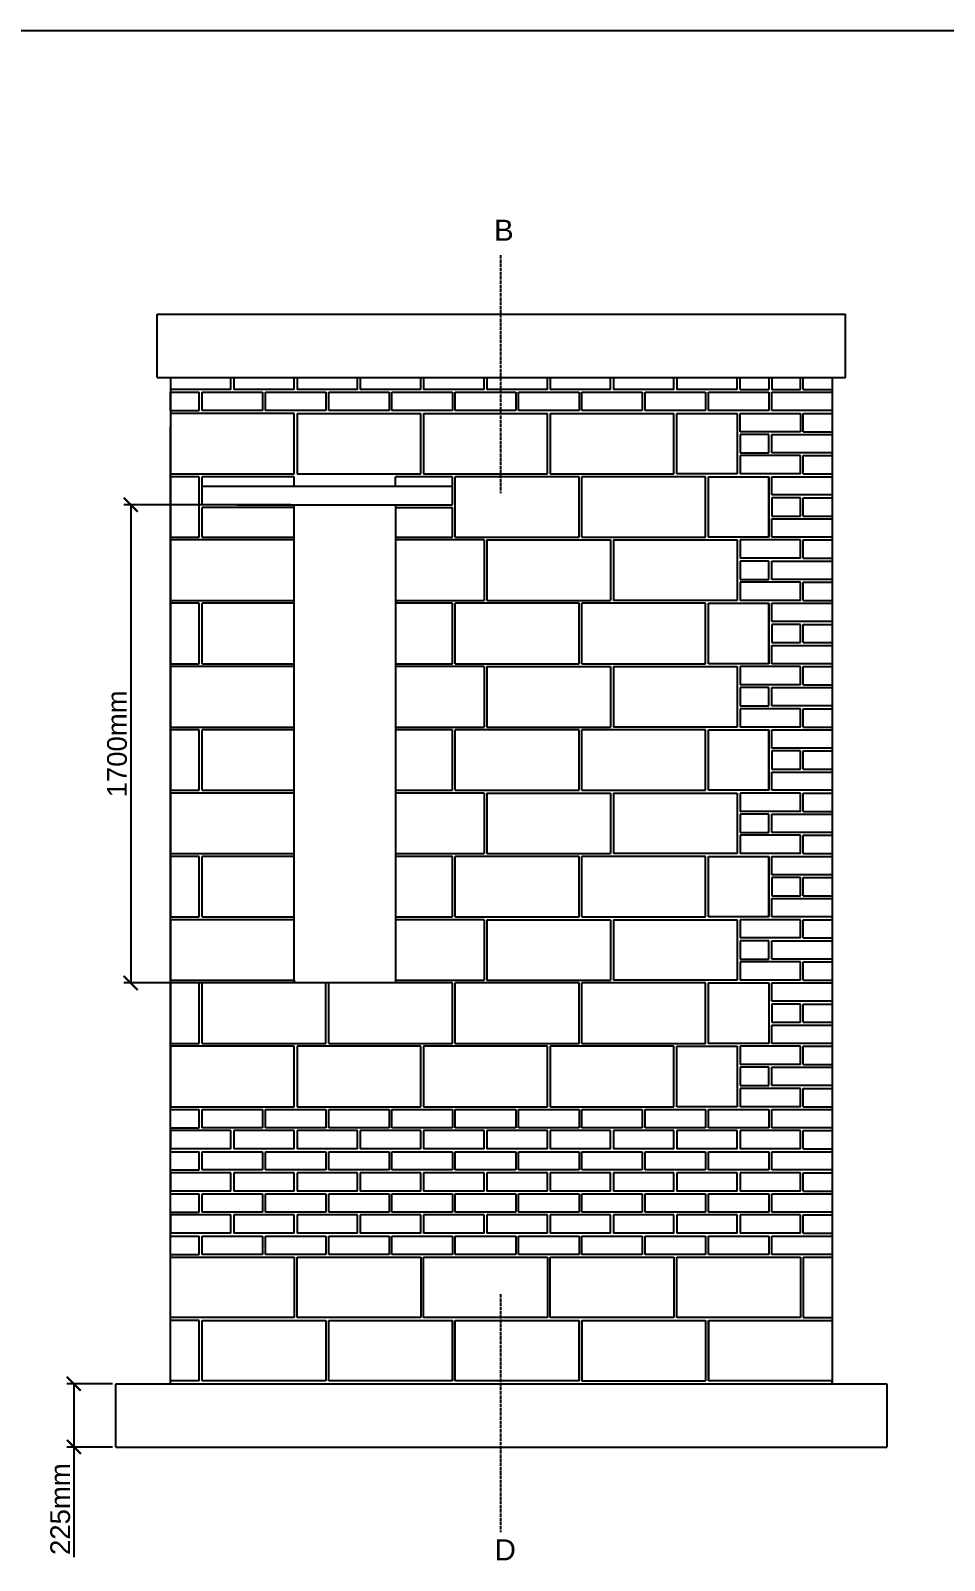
# Model space of a CAD drawing. Header units: millimetres. Extents: x -11841 to 102307, y -68819 to 40378.
# Drawn here: x 37431 to 40680, y 1585 to 7024 of the extents above; entities that cross this region are included whole.
import ezdxf

# ---------------------------------------------------------------- set-up
doc = ezdxf.new("R2010")
doc.units = ezdxf.units.MM
doc.linetypes.add('ACAD_ISO02W100', pattern=[15, 12, -3])
doc.styles.get("Standard").update_dxf_attribs({"font": 'Arial.ttf'})
doc.dimstyles.new('JRMStyle', dxfattribs={"dimtxt": 3.5, "dimasz": 2.5, "dimexe": 1.25, "dimexo": 0.625, "dimtad": 1, "dimdec": 0, "dimdsep": 46, "dimtxsty": 'Standard', "dimblk": 'ARCHTICK', "dimblk1": 'ARCHTICK', "dimblk2": 'ARCHTICK', "dimcen": 2.5, "dimadec": 0, "dimazin": 0, "dimtfac": 1, "dimtdec": 0, "dimtmove": 0, "dimatfit": 3, "dimldrblk": 'ARCHTICK', "dimfxl": 1, "dimarcsym": 0})

# ---------------------------------------------------------------- blocks, each defined once
blk = doc.blocks.new('_ArchTick')
at = {"color": 0, "linetype": 'ByBlock', "const_width": 0.15}
blk.add_lwpolyline([(-0.5, -0.5), (0.5, 0.5)], dxfattribs=at)
blk = doc.blocks.new('*D44')
at = {"color": 0, "lineweight": -2, "transparency": 16777216}
for p, q in [((37721.7, 2212.8), (37559.7, 2212.8)), ((37584.7, 2212.8), (37584.7, 1987.8)), ((37721.7, 1987.8), (37559.7, 1987.8)), ((37584.7, 1987.8), (37584.7, 1595.9))]:
    blk.add_line(p, q, dxfattribs=at)
at = {"layer": 'Defpoints', "color": 0, "transparency": 16777216}
for p in [(37734.2, 2212.8), (37584.7, 1987.8), (37734.2, 1987.8)]:
    blk.add_point(p, dxfattribs=at)
at = {"color": 0, "lineweight": -2, "transparency": 16777216, "xscale": 50, "yscale": 50, "zscale": 50}
for p, rotation in [((37584.7, 2212.8), 90), ((37584.7, 1987.8), 270)]:
    blk.add_blockref('_ArchTick', p, dxfattribs=dict(at, rotation=rotation))
at = {"color": 0, "transparency": 16777216, "insert": (37536.5, 1766.9), "char_height": 70, "attachment_point": 5, "rotation": 90}
blk.add_mtext('225mm', dxfattribs=at)
blk = doc.blocks.new('*D45')
at = {"color": 0, "lineweight": -2, "transparency": 16777216}
for p, q in [((38355.7, 5337.8), (37761.8, 5337.8)), ((37786.8, 5337.8), (37786.8, 3637.8)), ((38355.7, 3637.8), (37761.8, 3637.8))]:
    blk.add_line(p, q, dxfattribs=at)
at = {"layer": 'Defpoints', "color": 0, "transparency": 16777216}
for p in [(38368.2, 5337.8), (37786.8, 3637.8), (38368.2, 3637.8)]:
    blk.add_point(p, dxfattribs=at)
at = {"color": 0, "lineweight": -2, "transparency": 16777216, "xscale": 50, "yscale": 50, "zscale": 50}
for p, rotation in [((37786.8, 5337.8), 90), ((37786.8, 3637.8), 270)]:
    blk.add_blockref('_ArchTick', p, dxfattribs=dict(at, rotation=rotation))
at = {"color": 0, "transparency": 16777216, "insert": (37738.5, 4487.8), "char_height": 70, "attachment_point": 5, "rotation": 90}
blk.add_mtext('1700mm', dxfattribs=at)

msp = doc.modelspace()

# ---------------------------------------------------------------- linework, layer by layer
for p, q in [((29010.9, 7023.9), (102306.7, 7023.9)), ((37881.2, 5790.8), (37881.2, 6015.8)), ((37881.2, 6015.8), (40327.7, 6015.8)), ((40327.7, 5790.8), (40327.7, 6015.8)), ((37881.2, 5790.8), (40327.7, 5790.8)), ((37928.2, 5790.8), (37928.2, 5747.8)), ((37928.2, 5790.8), (37928.2, 5447.8)), ((38143.2, 5747.8), (38143.2, 5790.8)), ((38153.2, 5790.8), (38153.2, 5747.8)), ((38368.2, 5747.8), (38368.2, 5790.8)), ((38378.2, 5790.8), (38378.2, 5747.8)), ((38593.2, 5747.8), (38593.2, 5790.8)), ((38603.2, 5790.8), (38603.2, 5747.8)), ((38818.2, 5747.8), (38818.2, 5790.8)), ((38828.2, 5790.8), (38828.2, 5747.8)), ((39043.2, 5747.8), (39043.2, 5790.8)), ((39053.2, 5790.8), (39053.2, 5747.8)), ((39268.2, 5747.8), (39268.2, 5790.8)), ((39278.2, 5790.8), (39278.2, 5747.8)), ((39493.2, 5747.8), (39493.2, 5790.8)), ((39503.2, 5790.8), (39503.2, 5747.8)), ((39718.2, 5747.8), (39718.2, 5790.8)), ((39728.2, 5790.8), (39728.2, 5747.8)), ((39943.2, 5747.8), (39943.2, 5790.8)), ((39953.2, 5747.8), (39953.2, 5790.8)), ((40055.7, 5790.8), (40055.7, 5747.8)), ((40065.7, 5790.8), (40065.7, 5747.8)), ((40168.2, 5747.8), (40168.2, 5790.8)), ((40178.2, 5747.8), (40178.2, 5790.8)), ((40280.7, 5790.8), (40280.7, 2212.8)), ((38143.2, 5747.8), (37928.2, 5747.8)), ((37928.2, 5672.8), (37928.2, 5737.8)), ((37928.2, 5737.8), (38030.7, 5737.8)), ((38030.7, 5672.8), (38030.7, 5737.8)), ((38040.7, 5672.8), (38040.7, 5737.8)), ((38040.7, 5737.8), (38255.7, 5737.8)), ((38368.2, 5747.8), (38153.2, 5747.8)), ((38255.7, 5737.8), (38255.7, 5672.8)), ((38265.7, 5672.8), (38265.7, 5737.8)), ((38265.7, 5737.8), (38480.7, 5737.8)), ((38593.2, 5747.8), (38378.2, 5747.8)), ((38480.7, 5737.8), (38480.7, 5672.8)), ((38490.7, 5672.8), (38490.7, 5737.8)), ((38490.7, 5737.8), (38705.7, 5737.8)), ((38818.2, 5747.8), (38603.2, 5747.8)), ((38705.7, 5737.8), (38705.7, 5672.8)), ((38715.7, 5672.8), (38715.7, 5737.8)), ((38715.7, 5737.8), (38930.7, 5737.8)), ((39043.2, 5747.8), (38828.2, 5747.8)), ((38930.7, 5737.8), (38930.7, 5672.8)), ((38940.7, 5672.8), (38940.7, 5737.8)), ((38940.7, 5737.8), (39155.7, 5737.8)), ((39268.2, 5747.8), (39053.2, 5747.8)), ((39155.7, 5737.8), (39155.7, 5672.8)), ((39165.7, 5672.8), (39165.7, 5737.8)), ((39165.7, 5737.8), (39380.7, 5737.8)), ((39493.2, 5747.8), (39278.2, 5747.8)), ((39380.7, 5737.8), (39380.7, 5672.8)), ((39390.7, 5672.8), (39390.7, 5737.8)), ((39390.7, 5737.8), (39605.7, 5737.8)), ((39718.2, 5747.8), (39503.2, 5747.8)), ((39605.7, 5737.8), (39605.7, 5672.8)), ((39615.7, 5672.8), (39615.7, 5737.8)), ((39615.7, 5737.8), (39830.7, 5737.8)), ((39943.2, 5747.8), (39728.2, 5747.8)), ((39830.7, 5737.8), (39830.7, 5672.8)), ((39840.7, 5672.8), (39840.7, 5737.8)), ((39840.7, 5737.8), (40055.7, 5737.8)), ((39953.2, 5747.8), (40055.7, 5747.8)), ((40055.7, 5737.8), (40055.7, 5672.8)), ((40065.7, 5747.8), (40168.2, 5747.8)), ((40065.7, 5672.8), (40065.7, 5737.8)), ((40065.7, 5737.8), (40280.7, 5737.8)), ((40178.2, 5747.8), (40280.7, 5747.8)), ((40280.7, 5737.8), (40280.7, 5672.8)), ((37928.2, 5672.8), (38030.7, 5672.8)), ((38368.2, 5662.8), (37928.2, 5662.8)), ((38255.7, 5672.8), (38040.7, 5672.8)), ((38480.7, 5672.8), (38265.7, 5672.8)), ((38368.2, 5447.8), (38368.2, 5662.8)), ((38378.2, 5662.8), (38378.2, 5447.8)), ((38378.2, 5662.8), (38818.2, 5662.8)), ((38705.7, 5672.8), (38490.7, 5672.8)), ((38930.7, 5672.8), (38715.7, 5672.8)), ((38818.2, 5447.8), (38818.2, 5662.8)), ((38828.2, 5662.8), (38828.2, 5447.8)), ((38828.2, 5662.8), (39268.2, 5662.8)), ((39155.7, 5672.8), (38940.7, 5672.8)), ((39380.7, 5672.8), (39165.7, 5672.8)), ((39268.2, 5447.8), (39268.2, 5662.8)), ((39278.2, 5662.8), (39278.2, 5447.8)), ((39278.2, 5662.8), (39718.2, 5662.8)), ((39605.7, 5672.8), (39390.7, 5672.8)), ((39830.7, 5672.8), (39615.7, 5672.8)), ((39718.2, 5447.8), (39718.2, 5662.8)), ((39728.2, 5447.8), (39728.2, 5662.8)), ((39728.2, 5662.8), (39943.2, 5662.8)), ((40055.7, 5672.8), (39840.7, 5672.8)), ((39943.2, 5662.8), (39943.2, 5447.8)), ((39953.2, 5597.8), (39953.2, 5662.8)), ((39953.2, 5662.8), (40168.2, 5662.8)), ((40280.7, 5672.8), (40065.7, 5672.8)), ((40168.2, 5662.8), (40168.2, 5597.8)), ((40178.2, 5597.8), (40178.2, 5662.8)), ((40178.2, 5662.8), (40280.7, 5662.8)), ((37928.2, 2212.8), (37928.2, 5615.8)), ((40168.2, 5597.8), (39953.2, 5597.8)), ((40055.7, 5587.8), (39953.2, 5587.8)), ((39953.2, 5587.8), (39953.2, 5522.8)), ((40055.7, 5522.8), (40055.7, 5587.8)), ((40065.7, 5522.8), (40065.7, 5587.8)), ((40065.7, 5587.8), (40280.7, 5587.8)), ((40178.2, 5597.8), (40280.7, 5597.8)), ((40280.7, 5587.8), (40280.7, 5522.8)), ((39953.2, 5522.8), (40055.7, 5522.8)), ((40168.2, 5512.8), (39953.2, 5512.8)), ((39953.2, 5512.8), (39953.2, 5447.8)), ((40280.7, 5522.8), (40065.7, 5522.8)), ((40168.2, 5447.8), (40168.2, 5512.8)), ((40178.2, 5447.8), (40178.2, 5512.8)), ((40178.2, 5512.8), (40280.7, 5512.8)), ((37928.2, 5447.8), (38368.2, 5447.8)), ((38378.2, 5447.8), (38818.2, 5447.8)), ((38828.2, 5447.8), (39268.2, 5447.8)), ((39278.2, 5447.8), (39718.2, 5447.8)), ((39943.2, 5447.8), (39728.2, 5447.8)), ((40168.2, 5447.8), (39953.2, 5447.8)), ((40178.2, 5447.8), (40280.7, 5447.8)), ((38030.7, 5437.8), (37928.2, 5437.8)), ((37928.2, 5437.8), (37928.2, 5222.8)), ((38030.7, 5222.8), (38030.7, 5437.8)), ((38368.2, 5437.8), (38040.7, 5437.8)), ((38040.7, 5337.8), (38040.7, 5437.8)), ((38930.7, 5402.8), (38040.7, 5402.8)), ((38368.2, 5402.8), (38368.2, 5437.8)), ((38930.7, 5437.8), (38728.2, 5437.8)), ((38728.2, 5402.8), (38728.2, 5437.8)), ((38930.7, 5337.8), (38930.7, 5437.8)), ((38940.7, 5222.8), (38940.7, 5437.8)), ((39380.7, 5437.8), (38940.7, 5437.8)), ((39380.7, 5222.8), (39380.7, 5437.8)), ((39390.7, 5222.8), (39390.7, 5437.8)), ((39830.7, 5437.8), (39390.7, 5437.8)), ((39830.7, 5222.8), (39830.7, 5437.8)), ((39840.7, 5222.8), (39840.7, 5437.8)), ((39840.7, 5437.8), (40055.7, 5437.8)), ((40055.7, 5222.8), (40055.7, 5437.8)), ((40055.7, 5437.8), (40055.7, 5222.8)), ((40065.7, 5372.8), (40065.7, 5437.8)), ((40065.7, 5437.8), (40280.7, 5437.8)), ((40280.7, 5437.8), (40280.7, 5372.8)), ((38155.7, 5337.8), (38040.7, 5337.8)), ((38165.7, 5337.8), (38930.7, 5337.8)), ((38368.2, 3637.8), (38368.2, 5337.8)), ((38728.2, 5337.8), (38728.2, 3637.8)), ((40280.7, 5372.8), (40065.7, 5372.8)), ((40168.2, 5362.8), (40065.7, 5362.8)), ((40065.7, 5362.8), (40065.7, 5297.8)), ((40168.2, 5297.8), (40168.2, 5362.8)), ((40178.2, 5297.8), (40178.2, 5362.8)), ((40178.2, 5362.8), (40280.7, 5362.8)), ((38040.7, 5222.8), (38040.7, 5327.8)), ((38368.2, 5327.8), (38040.7, 5327.8)), ((38728.2, 5327.8), (38930.7, 5327.8)), ((38930.7, 5222.8), (38930.7, 5327.8)), ((40065.7, 5297.8), (40168.2, 5297.8)), ((40065.7, 5222.8), (40065.7, 5287.8)), ((40065.7, 5287.8), (40280.7, 5287.8)), ((40178.2, 5297.8), (40280.7, 5297.8)), ((40280.7, 5287.8), (40280.7, 5222.8)), ((37928.2, 5222.8), (38030.7, 5222.8)), ((38040.7, 5222.8), (38368.2, 5222.8)), ((38728.2, 5222.8), (38930.7, 5222.8)), ((38940.7, 5222.8), (39380.7, 5222.8)), ((39390.7, 5222.8), (39830.7, 5222.8)), ((40055.7, 5222.8), (39840.7, 5222.8)), ((40280.7, 5222.8), (40065.7, 5222.8)), ((38368.2, 5212.8), (37928.2, 5212.8)), ((37928.2, 5212.8), (37928.2, 4997.8)), ((38368.2, 4997.8), (38368.2, 5212.8)), ((39043.2, 5212.8), (38728.2, 5212.8)), ((39043.2, 5212.8), (39043.2, 4997.8)), ((39053.2, 5212.8), (39053.2, 4997.8)), ((39053.2, 5212.8), (39493.2, 5212.8)), ((39493.2, 5212.8), (39493.2, 4997.8)), ((39503.2, 5212.8), (39503.2, 4997.8)), ((39503.2, 5212.8), (39943.2, 5212.8)), ((39943.2, 5212.8), (39943.2, 4997.8)), ((40168.2, 5212.8), (39953.2, 5212.8)), ((39953.2, 5212.8), (39953.2, 5147.8)), ((40168.2, 5147.8), (40168.2, 5212.8)), ((40178.2, 5147.8), (40178.2, 5212.8)), ((40178.2, 5212.8), (40280.7, 5212.8)), ((40168.2, 5147.8), (39953.2, 5147.8)), ((40055.7, 5137.8), (39953.2, 5137.8)), ((39953.2, 5137.8), (39953.2, 5072.8)), ((40055.7, 5072.8), (40055.7, 5137.8)), ((40065.7, 5072.8), (40065.7, 5137.8)), ((40065.7, 5137.8), (40280.7, 5137.8)), ((40178.2, 5147.8), (40280.7, 5147.8)), ((40280.7, 5137.8), (40280.7, 5072.8)), ((39953.2, 5072.8), (40055.7, 5072.8)), ((40168.2, 5062.8), (39953.2, 5062.8)), ((39953.2, 5062.8), (39953.2, 4997.8)), ((40280.7, 5072.8), (40065.7, 5072.8)), ((40168.2, 4997.8), (40168.2, 5062.8)), ((40178.2, 4997.8), (40178.2, 5062.8)), ((40178.2, 5062.8), (40280.7, 5062.8)), ((37928.2, 4997.8), (38368.2, 4997.8)), ((38030.7, 4987.8), (37928.2, 4987.8)), ((37928.2, 4987.8), (37928.2, 4772.8)), ((38030.7, 4772.8), (38030.7, 4987.8)), ((38040.7, 4772.8), (38040.7, 4987.8)), ((38368.2, 4987.8), (38040.7, 4987.8)), ((38728.2, 4997.8), (39043.2, 4997.8)), ((38930.7, 4987.8), (38728.2, 4987.8)), ((38930.7, 4772.8), (38930.7, 4987.8)), ((38940.7, 4772.8), (38940.7, 4987.8)), ((39380.7, 4987.8), (38940.7, 4987.8)), ((39053.2, 4997.8), (39493.2, 4997.8)), ((39380.7, 4772.8), (39380.7, 4987.8)), ((39390.7, 4772.8), (39390.7, 4987.8)), ((39830.7, 4987.8), (39390.7, 4987.8)), ((39943.2, 4997.8), (39503.2, 4997.8)), ((39830.7, 4772.8), (39830.7, 4987.8)), ((39840.7, 4772.8), (39840.7, 4987.8)), ((39840.7, 4987.8), (40055.7, 4987.8)), ((40168.2, 4997.8), (39953.2, 4997.8)), ((40055.7, 4772.8), (40055.7, 4987.8)), ((40055.7, 4987.8), (40055.7, 4772.8)), ((40065.7, 4922.8), (40065.7, 4987.8)), ((40065.7, 4987.8), (40280.7, 4987.8)), ((40178.2, 4997.8), (40280.7, 4997.8)), ((40280.7, 4987.8), (40280.7, 4922.8)), ((40280.7, 4922.8), (40065.7, 4922.8)), ((40168.2, 4912.8), (40065.7, 4912.8)), ((40065.7, 4912.8), (40065.7, 4847.8)), ((40168.2, 4847.8), (40168.2, 4912.8)), ((40178.2, 4847.8), (40178.2, 4912.8)), ((40178.2, 4912.8), (40280.7, 4912.8)), ((40065.7, 4847.8), (40168.2, 4847.8)), ((40178.2, 4847.8), (40280.7, 4847.8)), ((40065.7, 4772.8), (40065.7, 4837.8)), ((40065.7, 4837.8), (40280.7, 4837.8)), ((40280.7, 4837.8), (40280.7, 4772.8)), ((37928.2, 4772.8), (38030.7, 4772.8)), ((38368.2, 4762.8), (37928.2, 4762.8)), ((37928.2, 4762.8), (37928.2, 4547.8)), ((38040.7, 4772.8), (38368.2, 4772.8)), ((38368.2, 4547.8), (38368.2, 4762.8)), ((38728.2, 4772.8), (38930.7, 4772.8)), ((39043.2, 4762.8), (38728.2, 4762.8)), ((38940.7, 4772.8), (39380.7, 4772.8)), ((39043.2, 4762.8), (39043.2, 4547.8)), ((39053.2, 4762.8), (39053.2, 4547.8)), ((39053.2, 4762.8), (39493.2, 4762.8)), ((39390.7, 4772.8), (39830.7, 4772.8)), ((39493.2, 4762.8), (39493.2, 4547.8)), ((39503.2, 4762.8), (39503.2, 4547.8)), ((39503.2, 4762.8), (39943.2, 4762.8)), ((40055.7, 4772.8), (39840.7, 4772.8)), ((39943.2, 4762.8), (39943.2, 4547.8)), ((40168.2, 4762.8), (39953.2, 4762.8)), ((39953.2, 4762.8), (39953.2, 4697.8)), ((40280.7, 4772.8), (40065.7, 4772.8)), ((40168.2, 4697.8), (40168.2, 4762.8)), ((40178.2, 4697.8), (40178.2, 4762.8)), ((40178.2, 4762.8), (40280.7, 4762.8)), ((40168.2, 4697.8), (39953.2, 4697.8)), ((40055.7, 4687.8), (39953.2, 4687.8)), ((39953.2, 4687.8), (39953.2, 4622.8)), ((40055.7, 4622.8), (40055.7, 4687.8)), ((40065.7, 4622.8), (40065.7, 4687.8)), ((40065.7, 4687.8), (40280.7, 4687.8)), ((40178.2, 4697.8), (40280.7, 4697.8)), ((40280.7, 4687.8), (40280.7, 4622.8)), ((39953.2, 4622.8), (40055.7, 4622.8)), ((40168.2, 4612.8), (39953.2, 4612.8)), ((39953.2, 4612.8), (39953.2, 4547.8)), ((40280.7, 4622.8), (40065.7, 4622.8)), ((40168.2, 4547.8), (40168.2, 4612.8)), ((40178.2, 4547.8), (40178.2, 4612.8)), ((40178.2, 4612.8), (40280.7, 4612.8)), ((37928.2, 4547.8), (38368.2, 4547.8)), ((38030.7, 4537.8), (37928.2, 4537.8)), ((37928.2, 4537.8), (37928.2, 4322.8)), ((38030.7, 4322.8), (38030.7, 4537.8)), ((38040.7, 4322.8), (38040.7, 4537.8)), ((38368.2, 4537.8), (38040.7, 4537.8)), ((38728.2, 4547.8), (39043.2, 4547.8)), ((38930.7, 4537.8), (38728.2, 4537.8)), ((38930.7, 4322.8), (38930.7, 4537.8)), ((38940.7, 4322.8), (38940.7, 4537.8)), ((39380.7, 4537.8), (38940.7, 4537.8)), ((39053.2, 4547.8), (39493.2, 4547.8)), ((39380.7, 4322.8), (39380.7, 4537.8)), ((39390.7, 4322.8), (39390.7, 4537.8)), ((39830.7, 4537.8), (39390.7, 4537.8)), ((39943.2, 4547.8), (39503.2, 4547.8)), ((39830.7, 4322.8), (39830.7, 4537.8)), ((39840.7, 4322.8), (39840.7, 4537.8)), ((39840.7, 4537.8), (40055.7, 4537.8)), ((40168.2, 4547.8), (39953.2, 4547.8)), ((40055.7, 4322.8), (40055.7, 4537.8)), ((40055.7, 4537.8), (40055.7, 4322.8)), ((40065.7, 4472.8), (40065.7, 4537.8)), ((40065.7, 4537.8), (40280.7, 4537.8)), ((40178.2, 4547.8), (40280.7, 4547.8)), ((40280.7, 4537.8), (40280.7, 4472.8)), ((40280.7, 4472.8), (40065.7, 4472.8)), ((40168.2, 4462.8), (40065.7, 4462.8)), ((40065.7, 4462.8), (40065.7, 4397.8)), ((40168.2, 4397.8), (40168.2, 4462.8)), ((40178.2, 4397.8), (40178.2, 4462.8)), ((40178.2, 4462.8), (40280.7, 4462.8)), ((40065.7, 4397.8), (40168.2, 4397.8)), ((40065.7, 4322.8), (40065.7, 4387.8)), ((40065.7, 4387.8), (40280.7, 4387.8)), ((40178.2, 4397.8), (40280.7, 4397.8)), ((40280.7, 4387.8), (40280.7, 4322.8)), ((37928.2, 4322.8), (38030.7, 4322.8)), ((38368.2, 4312.8), (37928.2, 4312.8)), ((37928.2, 4312.8), (37928.2, 4097.8)), ((38040.7, 4322.8), (38368.2, 4322.8)), ((38368.2, 4097.8), (38368.2, 4312.8)), ((38728.2, 4322.8), (38930.7, 4322.8)), ((39043.2, 4312.8), (38728.2, 4312.8)), ((38940.7, 4322.8), (39380.7, 4322.8)), ((39043.2, 4312.8), (39043.2, 4097.8)), ((39053.2, 4312.8), (39053.2, 4097.8)), ((39053.2, 4312.8), (39493.2, 4312.8)), ((39390.7, 4322.8), (39830.7, 4322.8)), ((39493.2, 4312.8), (39493.2, 4097.8)), ((39503.2, 4312.8), (39503.2, 4097.8)), ((39503.2, 4312.8), (39943.2, 4312.8)), ((40055.7, 4322.8), (39840.7, 4322.8)), ((39943.2, 4312.8), (39943.2, 4097.8)), ((40168.2, 4312.8), (39953.2, 4312.8)), ((39953.2, 4312.8), (39953.2, 4247.8)), ((40280.7, 4322.8), (40065.7, 4322.8)), ((40168.2, 4247.8), (40168.2, 4312.8)), ((40178.2, 4247.8), (40178.2, 4312.8)), ((40178.2, 4312.8), (40280.7, 4312.8)), ((40168.2, 4247.8), (39953.2, 4247.8)), ((40178.2, 4247.8), (40280.7, 4247.8)), ((40055.7, 4237.8), (39953.2, 4237.8)), ((39953.2, 4237.8), (39953.2, 4172.8)), ((40055.7, 4172.8), (40055.7, 4237.8)), ((40065.7, 4172.8), (40065.7, 4237.8)), ((40065.7, 4237.8), (40280.7, 4237.8)), ((40280.7, 4237.8), (40280.7, 4172.8)), ((39953.2, 4172.8), (40055.7, 4172.8)), ((40168.2, 4162.8), (39953.2, 4162.8)), ((39953.2, 4162.8), (39953.2, 4097.8)), ((40280.7, 4172.8), (40065.7, 4172.8)), ((40168.2, 4097.8), (40168.2, 4162.8)), ((40178.2, 4097.8), (40178.2, 4162.8)), ((40178.2, 4162.8), (40280.7, 4162.8)), ((37928.2, 4097.8), (38368.2, 4097.8)), ((38030.7, 4087.8), (37928.2, 4087.8)), ((37928.2, 4087.8), (37928.2, 3872.8)), ((38030.7, 3872.8), (38030.7, 4087.8)), ((38040.7, 3872.8), (38040.7, 4087.8)), ((38368.2, 4087.8), (38040.7, 4087.8)), ((38728.2, 4097.8), (39043.2, 4097.8)), ((38930.7, 4087.8), (38728.2, 4087.8)), ((38930.7, 3872.8), (38930.7, 4087.8)), ((38940.7, 3872.8), (38940.7, 4087.8)), ((39380.7, 4087.8), (38940.7, 4087.8)), ((39053.2, 4097.8), (39493.2, 4097.8)), ((39380.7, 3872.8), (39380.7, 4087.8)), ((39390.7, 3872.8), (39390.7, 4087.8)), ((39830.7, 4087.8), (39390.7, 4087.8)), ((39943.2, 4097.8), (39503.2, 4097.8)), ((39830.7, 3872.8), (39830.7, 4087.8)), ((39840.7, 3872.8), (39840.7, 4087.8)), ((39840.7, 4087.8), (40055.7, 4087.8)), ((40168.2, 4097.8), (39953.2, 4097.8)), ((40055.7, 3872.8), (40055.7, 4087.8)), ((40055.7, 4087.8), (40055.7, 3872.8)), ((40065.7, 4022.8), (40065.7, 4087.8)), ((40065.7, 4087.8), (40280.7, 4087.8)), ((40178.2, 4097.8), (40280.7, 4097.8)), ((40280.7, 4087.8), (40280.7, 4022.8)), ((40280.7, 4022.8), (40065.7, 4022.8)), ((40168.2, 4012.8), (40065.7, 4012.8)), ((40065.7, 4012.8), (40065.7, 3947.8)), ((40168.2, 3947.8), (40168.2, 4012.8)), ((40178.2, 3947.8), (40178.2, 4012.8)), ((40178.2, 4012.8), (40280.7, 4012.8)), ((40065.7, 3947.8), (40168.2, 3947.8)), ((40065.7, 3872.8), (40065.7, 3937.8)), ((40065.7, 3937.8), (40280.7, 3937.8)), ((40178.2, 3947.8), (40280.7, 3947.8)), ((40280.7, 3937.8), (40280.7, 3872.8)), ((37928.2, 3872.8), (38030.7, 3872.8)), ((38368.2, 3862.8), (37928.2, 3862.8)), ((37928.2, 3862.8), (37928.2, 3647.8)), ((38040.7, 3872.8), (38368.2, 3872.8)), ((38368.2, 3647.8), (38368.2, 3862.8)), ((38728.2, 3872.8), (38930.7, 3872.8)), ((39043.2, 3862.8), (38728.2, 3862.8)), ((38940.7, 3872.8), (39380.7, 3872.8)), ((39043.2, 3862.8), (39043.2, 3647.8)), ((39053.2, 3862.8), (39053.2, 3647.8)), ((39053.2, 3862.8), (39493.2, 3862.8)), ((39390.7, 3872.8), (39830.7, 3872.8)), ((39493.2, 3862.8), (39493.2, 3647.8)), ((39503.2, 3862.8), (39503.2, 3647.8)), ((39503.2, 3862.8), (39943.2, 3862.8)), ((40055.7, 3872.8), (39840.7, 3872.8)), ((39943.2, 3862.8), (39943.2, 3647.8)), ((40168.2, 3862.8), (39953.2, 3862.8)), ((39953.2, 3862.8), (39953.2, 3797.8)), ((40280.7, 3872.8), (40065.7, 3872.8)), ((40168.2, 3797.8), (40168.2, 3862.8)), ((40178.2, 3797.8), (40178.2, 3862.8)), ((40178.2, 3862.8), (40280.7, 3862.8)), ((40168.2, 3797.8), (39953.2, 3797.8)), ((40055.7, 3787.8), (39953.2, 3787.8)), ((39953.2, 3787.8), (39953.2, 3722.8)), ((40055.7, 3722.8), (40055.7, 3787.8)), ((40065.7, 3722.8), (40065.7, 3787.8)), ((40065.7, 3787.8), (40280.7, 3787.8)), ((40178.2, 3797.8), (40280.7, 3797.8)), ((40280.7, 3787.8), (40280.7, 3722.8)), ((39953.2, 3722.8), (40055.7, 3722.8)), ((40168.2, 3712.8), (39953.2, 3712.8)), ((39953.2, 3712.8), (39953.2, 3647.8)), ((40280.7, 3722.8), (40065.7, 3722.8)), ((40168.2, 3647.8), (40168.2, 3712.8)), ((40178.2, 3647.8), (40178.2, 3712.8)), ((40178.2, 3712.8), (40280.7, 3712.8)), ((37928.2, 3647.8), (38368.2, 3647.8)), ((38368.2, 3647.8), (38368.2, 3637.8)), ((38728.2, 3647.8), (39043.2, 3647.8)), ((39053.2, 3647.8), (39493.2, 3647.8)), ((39943.2, 3647.8), (39503.2, 3647.8)), ((40168.2, 3647.8), (39953.2, 3647.8)), ((40178.2, 3647.8), (40280.7, 3647.8)), ((38030.7, 3637.8), (37928.2, 3637.8)), ((37928.2, 3637.8), (37928.2, 3422.8)), ((38030.7, 3422.8), (38030.7, 3637.8)), ((38040.7, 3422.8), (38040.7, 3637.8)), ((38480.7, 3637.8), (38040.7, 3637.8)), ((38728.2, 3637.8), (38368.2, 3637.8)), ((38480.7, 3422.8), (38480.7, 3637.8)), ((38490.7, 3422.8), (38490.7, 3637.8)), ((38930.7, 3637.8), (38490.7, 3637.8)), ((38930.7, 3422.8), (38930.7, 3637.8)), ((38940.7, 3422.8), (38940.7, 3637.8)), ((39380.7, 3637.8), (38940.7, 3637.8)), ((39380.7, 3422.8), (39380.7, 3637.8)), ((39390.7, 3422.8), (39390.7, 3637.8)), ((39830.7, 3637.8), (39390.7, 3637.8)), ((39830.7, 3422.8), (39830.7, 3637.8)), ((39840.7, 3422.8), (39840.7, 3637.8)), ((39840.7, 3637.8), (40055.7, 3637.8)), ((40055.7, 3637.8), (40055.7, 3422.8)), ((40065.7, 3572.8), (40065.7, 3637.8)), ((40065.7, 3637.8), (40280.7, 3637.8)), ((40280.7, 3637.8), (40280.7, 3572.8)), ((40280.7, 3572.8), (40065.7, 3572.8)), ((40168.2, 3562.8), (40065.7, 3562.8)), ((40065.7, 3562.8), (40065.7, 3497.8)), ((40168.2, 3497.8), (40168.2, 3562.8)), ((40178.2, 3497.8), (40178.2, 3562.8)), ((40178.2, 3562.8), (40280.7, 3562.8)), ((40065.7, 3497.8), (40168.2, 3497.8)), ((40065.7, 3422.8), (40065.7, 3487.8)), ((40065.7, 3487.8), (40280.7, 3487.8)), ((40178.2, 3497.8), (40280.7, 3497.8)), ((40280.7, 3487.8), (40280.7, 3422.8)), ((37928.2, 3422.8), (38030.7, 3422.8)), ((38368.2, 3412.8), (37928.2, 3412.8)), ((37928.2, 3412.8), (37928.2, 3197.8)), ((38040.7, 3422.8), (38480.7, 3422.8)), ((38368.2, 3197.8), (38368.2, 3412.8)), ((38818.2, 3412.8), (38378.2, 3412.8)), ((38378.2, 3412.8), (38378.2, 3197.8)), ((38490.7, 3422.8), (38930.7, 3422.8)), ((38818.2, 3197.8), (38818.2, 3412.8)), ((39268.2, 3412.8), (38828.2, 3412.8)), ((38828.2, 3412.8), (38828.2, 3197.8)), ((38940.7, 3422.8), (39380.7, 3422.8)), ((39268.2, 3197.8), (39268.2, 3412.8)), ((39718.2, 3412.8), (39278.2, 3412.8)), ((39278.2, 3412.8), (39278.2, 3197.8)), ((39390.7, 3422.8), (39830.7, 3422.8)), ((39718.2, 3197.8), (39718.2, 3412.8)), ((39728.2, 3197.8), (39728.2, 3412.8)), ((39728.2, 3412.8), (39943.2, 3412.8)), ((40055.7, 3422.8), (39840.7, 3422.8)), ((39943.2, 3412.8), (39943.2, 3197.8)), ((40168.2, 3412.8), (39953.2, 3412.8)), ((39953.2, 3412.8), (39953.2, 3347.8)), ((40280.7, 3422.8), (40065.7, 3422.8)), ((40168.2, 3347.8), (40168.2, 3412.8)), ((40178.2, 3347.8), (40178.2, 3412.8)), ((40178.2, 3412.8), (40280.7, 3412.8)), ((40168.2, 3347.8), (39953.2, 3347.8)), ((40055.7, 3337.8), (39953.2, 3337.8)), ((39953.2, 3337.8), (39953.2, 3272.8)), ((40055.7, 3272.8), (40055.7, 3337.8)), ((40065.7, 3272.8), (40065.7, 3337.8)), ((40065.7, 3337.8), (40280.7, 3337.8)), ((40178.2, 3347.8), (40280.7, 3347.8)), ((40280.7, 3337.8), (40280.7, 3272.8)), ((39953.2, 3272.8), (40055.7, 3272.8)), ((40280.7, 3272.8), (40065.7, 3272.8)), ((40168.2, 3262.8), (39953.2, 3262.8)), ((39953.2, 3262.8), (39953.2, 3197.8)), ((40168.2, 3197.8), (40168.2, 3262.8)), ((40178.2, 3197.8), (40178.2, 3262.8)), ((40178.2, 3262.8), (40280.7, 3262.8)), ((37928.2, 3197.8), (38368.2, 3197.8)), ((37928.2, 3122.8), (37928.2, 3187.8)), ((37928.2, 3187.8), (38030.7, 3187.8)), ((38030.7, 3122.8), (38030.7, 3187.8)), ((38040.7, 3122.8), (38040.7, 3187.8)), ((38040.7, 3187.8), (38255.7, 3187.8)), ((38255.7, 3187.8), (38255.7, 3122.8)), ((38265.7, 3122.8), (38265.7, 3187.8)), ((38265.7, 3187.8), (38480.7, 3187.8)), ((38378.2, 3197.8), (38818.2, 3197.8)), ((38480.7, 3187.8), (38480.7, 3122.8)), ((38490.7, 3122.8), (38490.7, 3187.8)), ((38490.7, 3187.8), (38705.7, 3187.8)), ((38705.7, 3187.8), (38705.7, 3122.8)), ((38715.7, 3122.8), (38715.7, 3187.8)), ((38715.7, 3187.8), (38930.7, 3187.8)), ((38828.2, 3197.8), (39268.2, 3197.8)), ((38930.7, 3187.8), (38930.7, 3122.8)), ((38940.7, 3122.8), (38940.7, 3187.8)), ((38940.7, 3187.8), (39155.7, 3187.8)), ((39155.7, 3187.8), (39155.7, 3122.8)), ((39165.7, 3122.8), (39165.7, 3187.8)), ((39165.7, 3187.8), (39380.7, 3187.8)), ((39278.2, 3197.8), (39718.2, 3197.8)), ((39380.7, 3187.8), (39380.7, 3122.8)), ((39390.7, 3122.8), (39390.7, 3187.8)), ((39390.7, 3187.8), (39605.7, 3187.8)), ((39605.7, 3187.8), (39605.7, 3122.8)), ((39615.7, 3122.8), (39615.7, 3187.8)), ((39615.7, 3187.8), (39830.7, 3187.8)), ((39943.2, 3197.8), (39728.2, 3197.8)), ((39830.7, 3187.8), (39830.7, 3122.8)), ((39840.7, 3122.8), (39840.7, 3187.8)), ((39840.7, 3187.8), (40055.7, 3187.8)), ((40168.2, 3197.8), (39953.2, 3197.8)), ((40055.7, 3187.8), (40055.7, 3122.8)), ((40065.7, 3122.8), (40065.7, 3187.8)), ((40065.7, 3187.8), (40280.7, 3187.8)), ((40178.2, 3197.8), (40280.7, 3197.8)), ((40280.7, 3187.8), (40280.7, 3122.8)), ((37928.2, 3122.8), (38030.7, 3122.8)), ((38143.2, 3112.8), (37928.2, 3112.8)), ((37928.2, 3112.8), (37928.2, 3047.8)), ((38255.7, 3122.8), (38040.7, 3122.8)), ((38143.2, 3047.8), (38143.2, 3112.8)), ((38368.2, 3112.8), (38153.2, 3112.8)), ((38153.2, 3112.8), (38153.2, 3047.8)), ((38480.7, 3122.8), (38265.7, 3122.8)), ((38368.2, 3047.8), (38368.2, 3112.8)), ((38593.2, 3112.8), (38378.2, 3112.8)), ((38378.2, 3112.8), (38378.2, 3047.8)), ((38705.7, 3122.8), (38490.7, 3122.8)), ((38593.2, 3047.8), (38593.2, 3112.8)), ((38818.2, 3112.8), (38603.2, 3112.8)), ((38603.2, 3112.8), (38603.2, 3047.8)), ((38930.7, 3122.8), (38715.7, 3122.8)), ((38818.2, 3047.8), (38818.2, 3112.8)), ((39043.2, 3112.8), (38828.2, 3112.8)), ((38828.2, 3112.8), (38828.2, 3047.8)), ((39155.7, 3122.8), (38940.7, 3122.8)), ((39043.2, 3047.8), (39043.2, 3112.8)), ((39268.2, 3112.8), (39053.2, 3112.8)), ((39053.2, 3112.8), (39053.2, 3047.8)), ((39380.7, 3122.8), (39165.7, 3122.8)), ((39268.2, 3047.8), (39268.2, 3112.8)), ((39493.2, 3112.8), (39278.2, 3112.8)), ((39278.2, 3112.8), (39278.2, 3047.8)), ((39605.7, 3122.8), (39390.7, 3122.8)), ((39493.2, 3047.8), (39493.2, 3112.8)), ((39718.2, 3112.8), (39503.2, 3112.8)), ((39503.2, 3112.8), (39503.2, 3047.8)), ((39830.7, 3122.8), (39615.7, 3122.8)), ((39718.2, 3047.8), (39718.2, 3112.8)), ((39943.2, 3112.8), (39728.2, 3112.8)), ((39728.2, 3112.8), (39728.2, 3047.8)), ((40055.7, 3122.8), (39840.7, 3122.8)), ((39943.2, 3047.8), (39943.2, 3112.8)), ((40168.2, 3112.8), (39953.2, 3112.8)), ((39953.2, 3112.8), (39953.2, 3047.8)), ((40280.7, 3122.8), (40065.7, 3122.8)), ((40168.2, 3047.8), (40168.2, 3112.8)), ((40178.2, 3047.8), (40178.2, 3112.8)), ((40178.2, 3112.8), (40280.7, 3112.8)), ((38143.2, 3047.8), (37928.2, 3047.8)), ((38368.2, 3047.8), (38153.2, 3047.8)), ((38593.2, 3047.8), (38378.2, 3047.8)), ((38818.2, 3047.8), (38603.2, 3047.8)), ((39043.2, 3047.8), (38828.2, 3047.8)), ((39268.2, 3047.8), (39053.2, 3047.8)), ((39493.2, 3047.8), (39278.2, 3047.8)), ((39718.2, 3047.8), (39503.2, 3047.8)), ((39943.2, 3047.8), (39728.2, 3047.8)), ((40168.2, 3047.8), (39953.2, 3047.8)), ((40178.2, 3047.8), (40280.7, 3047.8)), ((37928.2, 2972.8), (37928.2, 3037.8)), ((37928.2, 3037.8), (38030.7, 3037.8)), ((38030.7, 2972.8), (38030.7, 3037.8)), ((38040.7, 2972.8), (38040.7, 3037.8)), ((38040.7, 3037.8), (38255.7, 3037.8)), ((38255.7, 3037.8), (38255.7, 2972.8)), ((38265.7, 2972.8), (38265.7, 3037.8)), ((38265.7, 3037.8), (38480.7, 3037.8)), ((38480.7, 3037.8), (38480.7, 2972.8)), ((38490.7, 2972.8), (38490.7, 3037.8)), ((38490.7, 3037.8), (38705.7, 3037.8)), ((38705.7, 3037.8), (38705.7, 2972.8)), ((38715.7, 2972.8), (38715.7, 3037.8)), ((38715.7, 3037.8), (38930.7, 3037.8)), ((38930.7, 3037.8), (38930.7, 2972.8)), ((38940.7, 2972.8), (38940.7, 3037.8)), ((38940.7, 3037.8), (39155.7, 3037.8)), ((39155.7, 3037.8), (39155.7, 2972.8)), ((39165.7, 2972.8), (39165.7, 3037.8)), ((39165.7, 3037.8), (39380.7, 3037.8)), ((39380.7, 3037.8), (39380.7, 2972.8)), ((39390.7, 2972.8), (39390.7, 3037.8)), ((39390.7, 3037.8), (39605.7, 3037.8)), ((39605.7, 3037.8), (39605.7, 2972.8)), ((39615.7, 2972.8), (39615.7, 3037.8)), ((39615.7, 3037.8), (39830.7, 3037.8)), ((39830.7, 3037.8), (39830.7, 2972.8)), ((39840.7, 2972.8), (39840.7, 3037.8)), ((39840.7, 3037.8), (40055.7, 3037.8)), ((40055.7, 3037.8), (40055.7, 2972.8)), ((40065.7, 2972.8), (40065.7, 3037.8)), ((40065.7, 3037.8), (40280.7, 3037.8)), ((40280.7, 3037.8), (40280.7, 2972.8)), ((37928.2, 2972.8), (38030.7, 2972.8)), ((38143.2, 2962.8), (37928.2, 2962.8)), ((37928.2, 2962.8), (37928.2, 2897.8)), ((38255.7, 2972.8), (38040.7, 2972.8)), ((38143.2, 2897.8), (38143.2, 2962.8)), ((38368.2, 2962.8), (38153.2, 2962.8)), ((38153.2, 2962.8), (38153.2, 2897.8)), ((38480.7, 2972.8), (38265.7, 2972.8)), ((38368.2, 2897.8), (38368.2, 2962.8)), ((38593.2, 2962.8), (38378.2, 2962.8)), ((38378.2, 2962.8), (38378.2, 2897.8)), ((38705.7, 2972.8), (38490.7, 2972.8)), ((38593.2, 2897.8), (38593.2, 2962.8)), ((38818.2, 2962.8), (38603.2, 2962.8)), ((38603.2, 2962.8), (38603.2, 2897.8)), ((38930.7, 2972.8), (38715.7, 2972.8)), ((38818.2, 2897.8), (38818.2, 2962.8)), ((39043.2, 2962.8), (38828.2, 2962.8)), ((38828.2, 2962.8), (38828.2, 2897.8)), ((39155.7, 2972.8), (38940.7, 2972.8)), ((39043.2, 2897.8), (39043.2, 2962.8)), ((39268.2, 2962.8), (39053.2, 2962.8)), ((39053.2, 2962.8), (39053.2, 2897.8)), ((39380.7, 2972.8), (39165.7, 2972.8)), ((39268.2, 2897.8), (39268.2, 2962.8)), ((39493.2, 2962.8), (39278.2, 2962.8)), ((39278.2, 2962.8), (39278.2, 2897.8)), ((39605.7, 2972.8), (39390.7, 2972.8)), ((39493.2, 2897.8), (39493.2, 2962.8)), ((39718.2, 2962.8), (39503.2, 2962.8)), ((39503.2, 2962.8), (39503.2, 2897.8)), ((39830.7, 2972.8), (39615.7, 2972.8)), ((39718.2, 2897.8), (39718.2, 2962.8)), ((39943.2, 2962.8), (39728.2, 2962.8)), ((39728.2, 2962.8), (39728.2, 2897.8)), ((40055.7, 2972.8), (39840.7, 2972.8)), ((39943.2, 2897.8), (39943.2, 2962.8)), ((40168.2, 2962.8), (39953.2, 2962.8)), ((39953.2, 2962.8), (39953.2, 2897.8)), ((40280.7, 2972.8), (40065.7, 2972.8)), ((40168.2, 2897.8), (40168.2, 2962.8)), ((40178.2, 2897.8), (40178.2, 2962.8)), ((40178.2, 2962.8), (40280.7, 2962.8)), ((38143.2, 2897.8), (37928.2, 2897.8)), ((37928.2, 2822.8), (37928.2, 2887.8)), ((37928.2, 2887.8), (38030.7, 2887.8)), ((38030.7, 2822.8), (38030.7, 2887.8)), ((38040.7, 2822.8), (38040.7, 2887.8)), ((38040.7, 2887.8), (38255.7, 2887.8)), ((38368.2, 2897.8), (38153.2, 2897.8)), ((38255.7, 2887.8), (38255.7, 2822.8)), ((38265.7, 2822.8), (38265.7, 2887.8)), ((38265.7, 2887.8), (38480.7, 2887.8)), ((38593.2, 2897.8), (38378.2, 2897.8)), ((38480.7, 2887.8), (38480.7, 2822.8)), ((38490.7, 2822.8), (38490.7, 2887.8)), ((38490.7, 2887.8), (38705.7, 2887.8)), ((38818.2, 2897.8), (38603.2, 2897.8)), ((38705.7, 2887.8), (38705.7, 2822.8)), ((38715.7, 2822.8), (38715.7, 2887.8)), ((38715.7, 2887.8), (38930.7, 2887.8)), ((39043.2, 2897.8), (38828.2, 2897.8)), ((38930.7, 2887.8), (38930.7, 2822.8)), ((38940.7, 2822.8), (38940.7, 2887.8)), ((38940.7, 2887.8), (39155.7, 2887.8)), ((39268.2, 2897.8), (39053.2, 2897.8)), ((39155.7, 2887.8), (39155.7, 2822.8)), ((39165.7, 2822.8), (39165.7, 2887.8)), ((39165.7, 2887.8), (39380.7, 2887.8)), ((39493.2, 2897.8), (39278.2, 2897.8)), ((39380.7, 2887.8), (39380.7, 2822.8)), ((39390.7, 2822.8), (39390.7, 2887.8)), ((39390.7, 2887.8), (39605.7, 2887.8)), ((39718.2, 2897.8), (39503.2, 2897.8)), ((39605.7, 2887.8), (39605.7, 2822.8)), ((39615.7, 2822.8), (39615.7, 2887.8)), ((39615.7, 2887.8), (39830.7, 2887.8)), ((39943.2, 2897.8), (39728.2, 2897.8)), ((39830.7, 2887.8), (39830.7, 2822.8)), ((39840.7, 2822.8), (39840.7, 2887.8)), ((39840.7, 2887.8), (40055.7, 2887.8)), ((40168.2, 2897.8), (39953.2, 2897.8)), ((40055.7, 2887.8), (40055.7, 2822.8)), ((40065.7, 2822.8), (40065.7, 2887.8)), ((40065.7, 2887.8), (40280.7, 2887.8)), ((40178.2, 2897.8), (40280.7, 2897.8)), ((40280.7, 2887.8), (40280.7, 2822.8)), ((37928.2, 2822.8), (38030.7, 2822.8)), ((38143.2, 2812.8), (37928.2, 2812.8)), ((37928.2, 2812.8), (37928.2, 2747.8)), ((38255.7, 2822.8), (38040.7, 2822.8)), ((38143.2, 2747.8), (38143.2, 2812.8)), ((38368.2, 2812.8), (38153.2, 2812.8)), ((38153.2, 2812.8), (38153.2, 2747.8)), ((38480.7, 2822.8), (38265.7, 2822.8)), ((38368.2, 2747.8), (38368.2, 2812.8)), ((38593.2, 2812.8), (38378.2, 2812.8)), ((38378.2, 2812.8), (38378.2, 2747.8)), ((38705.7, 2822.8), (38490.7, 2822.8)), ((38593.2, 2747.8), (38593.2, 2812.8)), ((38818.2, 2812.8), (38603.2, 2812.8)), ((38603.2, 2812.8), (38603.2, 2747.8)), ((38930.7, 2822.8), (38715.7, 2822.8)), ((38818.2, 2747.8), (38818.2, 2812.8)), ((39043.2, 2812.8), (38828.2, 2812.8)), ((38828.2, 2812.8), (38828.2, 2747.8)), ((39155.7, 2822.8), (38940.7, 2822.8)), ((39043.2, 2747.8), (39043.2, 2812.8)), ((39268.2, 2812.8), (39053.2, 2812.8)), ((39053.2, 2812.8), (39053.2, 2747.8)), ((39380.7, 2822.8), (39165.7, 2822.8)), ((39268.2, 2747.8), (39268.2, 2812.8)), ((39493.2, 2812.8), (39278.2, 2812.8)), ((39278.2, 2812.8), (39278.2, 2747.8)), ((39605.7, 2822.8), (39390.7, 2822.8)), ((39493.2, 2747.8), (39493.2, 2812.8)), ((39718.2, 2812.8), (39503.2, 2812.8)), ((39503.2, 2812.8), (39503.2, 2747.8)), ((39830.7, 2822.8), (39615.7, 2822.8)), ((39718.2, 2747.8), (39718.2, 2812.8)), ((39943.2, 2812.8), (39728.2, 2812.8)), ((39728.2, 2812.8), (39728.2, 2747.8)), ((40055.7, 2822.8), (39840.7, 2822.8)), ((39943.2, 2747.8), (39943.2, 2812.8)), ((40168.2, 2812.8), (39953.2, 2812.8)), ((39953.2, 2812.8), (39953.2, 2747.8)), ((40280.7, 2822.8), (40065.7, 2822.8)), ((40168.2, 2747.8), (40168.2, 2812.8)), ((40178.2, 2747.8), (40178.2, 2812.8)), ((40178.2, 2812.8), (40280.7, 2812.8)), ((38143.2, 2747.8), (37928.2, 2747.8)), ((37928.2, 2672.8), (37928.2, 2737.8)), ((37928.2, 2737.8), (38030.7, 2737.8)), ((38030.7, 2672.8), (38030.7, 2737.8)), ((38040.7, 2672.8), (38040.7, 2737.8)), ((38040.7, 2737.8), (38255.7, 2737.8)), ((38368.2, 2747.8), (38153.2, 2747.8)), ((38255.7, 2737.8), (38255.7, 2672.8)), ((38265.7, 2672.8), (38265.7, 2737.8)), ((38265.7, 2737.8), (38480.7, 2737.8)), ((38593.2, 2747.8), (38378.2, 2747.8)), ((38480.7, 2737.8), (38480.7, 2672.8)), ((38490.7, 2672.8), (38490.7, 2737.8)), ((38490.7, 2737.8), (38705.7, 2737.8)), ((38818.2, 2747.8), (38603.2, 2747.8)), ((38705.7, 2737.8), (38705.7, 2672.8)), ((38715.7, 2672.8), (38715.7, 2737.8)), ((38715.7, 2737.8), (38930.7, 2737.8)), ((39043.2, 2747.8), (38828.2, 2747.8)), ((38930.7, 2737.8), (38930.7, 2672.8)), ((38940.7, 2672.8), (38940.7, 2737.8)), ((38940.7, 2737.8), (39155.7, 2737.8)), ((39268.2, 2747.8), (39053.2, 2747.8)), ((39155.7, 2737.8), (39155.7, 2672.8)), ((39165.7, 2672.8), (39165.7, 2737.8)), ((39165.7, 2737.8), (39380.7, 2737.8)), ((39493.2, 2747.8), (39278.2, 2747.8)), ((39380.7, 2737.8), (39380.7, 2672.8)), ((39390.7, 2672.8), (39390.7, 2737.8)), ((39390.7, 2737.8), (39605.7, 2737.8)), ((39718.2, 2747.8), (39503.2, 2747.8)), ((39605.7, 2737.8), (39605.7, 2672.8)), ((39615.7, 2672.8), (39615.7, 2737.8)), ((39615.7, 2737.8), (39830.7, 2737.8)), ((39943.2, 2747.8), (39728.2, 2747.8)), ((39830.7, 2737.8), (39830.7, 2672.8)), ((39840.7, 2672.8), (39840.7, 2737.8)), ((39840.7, 2737.8), (40055.7, 2737.8)), ((40168.2, 2747.8), (39953.2, 2747.8)), ((40055.7, 2737.8), (40055.7, 2672.8)), ((40065.7, 2737.8), (40280.7, 2737.8)), ((40065.7, 2672.8), (40065.7, 2737.8)), ((40178.2, 2747.8), (40280.7, 2747.8)), ((40280.7, 2737.8), (40280.7, 2672.8)), ((37928.2, 2672.8), (38030.7, 2672.8)), ((38255.7, 2672.8), (38040.7, 2672.8)), ((38480.7, 2672.8), (38265.7, 2672.8)), ((38705.7, 2672.8), (38490.7, 2672.8)), ((38930.7, 2672.8), (38715.7, 2672.8)), ((39155.7, 2672.8), (38940.7, 2672.8)), ((39380.7, 2672.8), (39165.7, 2672.8)), ((39605.7, 2672.8), (39390.7, 2672.8)), ((39830.7, 2672.8), (39615.7, 2672.8)), ((40055.7, 2672.8), (39840.7, 2672.8)), ((40280.7, 2672.8), (40065.7, 2672.8)), ((37928.2, 2447.8), (37928.2, 2662.8)), ((37928.2, 2662.8), (38368.2, 2662.8)), ((38368.2, 2662.8), (38368.2, 2447.8)), ((38378.2, 2447.8), (38378.2, 2662.8)), ((38378.2, 2662.8), (38818.2, 2662.8)), ((38818.2, 2662.8), (38818.2, 2447.8)), ((38828.2, 2447.8), (38828.2, 2662.8)), ((38828.2, 2662.8), (39268.2, 2662.8)), ((39268.2, 2662.8), (39268.2, 2447.8)), ((39278.2, 2447.8), (39278.2, 2662.8)), ((39278.2, 2662.8), (39718.2, 2662.8)), ((39718.2, 2662.8), (39718.2, 2447.8)), ((39728.2, 2447.8), (39728.2, 2662.8)), ((39728.2, 2662.8), (40168.2, 2662.8)), ((40168.2, 2662.8), (40168.2, 2447.8)), ((40178.2, 2662.8), (40178.2, 2447.8)), ((40178.2, 2662.8), (40280.7, 2662.8)), ((38368.2, 2447.8), (37928.2, 2447.8)), ((38818.2, 2447.8), (38378.2, 2447.8)), ((39268.2, 2447.8), (38828.2, 2447.8)), ((39718.2, 2447.8), (39278.2, 2447.8)), ((40168.2, 2447.8), (39728.2, 2447.8)), ((40178.2, 2447.8), (40280.7, 2447.8)), ((38030.7, 2437.8), (37928.2, 2437.8)), ((38030.7, 2222.8), (38030.7, 2437.8)), ((38040.7, 2222.8), (38040.7, 2437.8)), ((38040.7, 2437.8), (38480.7, 2437.8)), ((38480.7, 2437.8), (38480.7, 2222.8)), ((38490.7, 2222.8), (38490.7, 2437.8)), ((38490.7, 2437.8), (38930.7, 2437.8)), ((38930.7, 2222.8), (38930.7, 2437.8)), ((38930.7, 2437.8), (38930.7, 2222.8)), ((38940.7, 2222.8), (38940.7, 2437.8)), ((38940.7, 2437.8), (39380.7, 2437.8)), ((39380.7, 2222.8), (39380.7, 2437.8)), ((39380.7, 2437.8), (39380.7, 2222.8)), ((39390.7, 2437.8), (39390.7, 2222.8)), ((39390.7, 2437.8), (39830.7, 2437.8)), ((39830.7, 2437.8), (39830.7, 2222.8)), ((39840.7, 2222.8), (39840.7, 2437.8)), ((39840.7, 2437.8), (40280.7, 2437.8)), ((39840.7, 2437.8), (39840.7, 2222.8)), ((40280.7, 2437.8), (40280.7, 2222.8)), ((37734.2, 1987.8), (37734.2, 2212.8)), ((37734.2, 2212.8), (37928.2, 2212.8)), ((38030.7, 2222.8), (37928.2, 2222.8)), ((37928.2, 2212.8), (40280.7, 2212.8)), ((38480.7, 2222.8), (38040.7, 2222.8)), ((38930.7, 2222.8), (38490.7, 2222.8)), ((39380.7, 2222.8), (38940.7, 2222.8)), ((39390.7, 2222.8), (39830.7, 2222.8)), ((40280.7, 2222.8), (39840.7, 2222.8)), ((40280.7, 2212.8), (40280.7, 2222.8)), ((40280.7, 2212.8), (40474.7, 2212.8)), ((40474.7, 2212.8), (40474.7, 1987.8)), ((37734.2, 1987.8), (40474.7, 1987.8))]:
    msp.add_line(p, q)
at = {"linetype": 'ACAD_ISO02W100'}
for p, q in [((39101.4, 6225.5), (39101.4, 5379.6)), ((39101.4, 2531.4), (39101.4, 1685.5))]:
    msp.add_line(p, q, dxfattribs=at)

# ---------------------------------------------------------------- texts
at = {"char_height": 75, "attachment_point": 1}
for s, insert in [('B', (39078.5, 6351.7)), ('D', (39080.8, 1659.7))]:
    msp.add_mtext_dynamic_manual_height_columns(s, width=250.367, gutter_width=12.5, heights=[0], dxfattribs=dict(at, insert=insert))

# ---------------------------------------------------------------- dimensions: what is measured, and where the dimension line sits
for base, p1, p2, picture, middle in [((37786.8, 3637.8), (38368.2, 5337.8), (38368.2, 3637.8), '*D45', (37738.5, 4487.8)), ((37584.7, 1987.8), (37734.2, 2212.8), (37734.2, 1987.8), '*D44', (37536.5, 1766.9))]:
    dim = msp.add_linear_dim(base=base, p1=p1, p2=p2, angle=90, dimstyle='JRMStyle', override={"dimpost": 'mm'})
    dim.commit()
    dim.dimension.update_dxf_attribs({"geometry": picture, "text_midpoint": middle})

doc.saveas('drawing.dxf')
